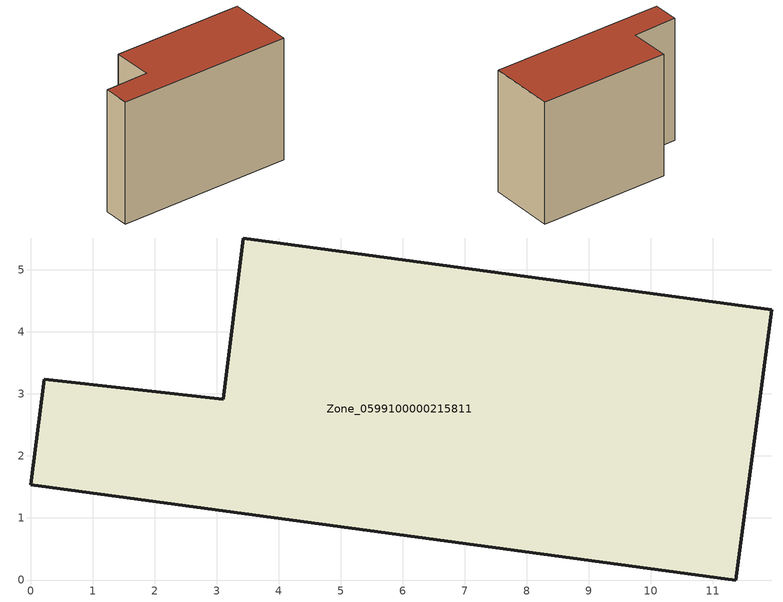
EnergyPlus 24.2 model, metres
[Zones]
Zone_0599100000215811
 floor ground (C_G): 11.37,0 0,1.54 0.21,3.24 3.11,2.92 3.43,5.51 11.95,4.36 z0
 wall outside (C_F): 0,1.54 11.37,0 11.95,4.36 3.43,5.51 3.11,2.92 0.21,3.24 0,1.54 z0:8.25
 roof outside (C_R): 0.21,3.24 0,1.54 11.37,0 11.95,4.36 3.43,5.51 3.11,2.92 z8.25
[BUILDING]
Pand.0599100000215811: North Axis=0; Terrain=City; Loads Convergence Tolerance Value=0.04; Temperature Convergence Tolerance Value=0.4; Solar Distribution=FullExterior; Maximum Number of Warmup Days=25; Minimum Number of Warmup Days=1
[Site:Location]
Rotterdam.The.Hague.AP_ZH_NLD Design_Conditions: Latitude=51.96; Longitude=4.45; Time Zone=1; Elevation=-4.5
[SITE:GROUNDTEMPERATURE:BUILDINGSURFACE]
18, 18, 18, 18, 18, 18, 18, 18, 18, 18, 18, 18
[MATERIAL] Thermal Absorptance=0.9; Solar Absorptance=0.7; Visible Absorptance=0.7
Name | Roughness | Thickness | Conductivity | Density | Specific Heat
G.TI.1946 | MediumSmooth | 0.15 | 1 | 540 | 1210
F.TI.1946 | Rough | 0.3 | 0.857143 | 1920 | 840
R.TI.1946 | MediumRough | 0.2 | 0.1 | 1500 | 1000
[CONSTRUCTION]
C_G: G.TI.1946
C_F: F.TI.1946
C_R: R.TI.1946
[ZONE]
Zone_0599100000215811: Type=1; Multiplier=1; Ceiling Height=Autocalculate; Volume=Autocalculate; Floor Area=autocalculate; Part of Total Floor Area=Yes
[ZONEINFILTRATION:DESIGNFLOWRATE]
Infil_Zone_0599100000215811: Zone or ZoneList or Space or SpaceList=Zone_0599100000215811; Schedule=AlwaysOn; Design Flow Rate Calculation Method=Flow/Area; Flow Rate per Floor Area=0.003; Constant Term Coefficient=1; Temperature Term Coefficient=0; Velocity Term Coefficient=0; Velocity Squared Term Coefficient=0
[HVACTEMPLATE:ZONE:IDEALLOADSAIRSYSTEM]
Zone_0599100000215811: Maximum Heating Supply Air Temperature=50; Minimum Cooling Supply Air Temperature=13; Maximum Heating Supply Air Humidity Ratio=0.0156; Minimum Cooling Supply Air Humidity Ratio=0.0077; Heating Limit=NoLimit; Cooling Limit=NoLimit; Dehumidification Control Type=ConstantSensibleHeatRatio; Cooling Sensible Heat Ratio=0.7; Dehumidification Setpoint=60; Humidification Control Type=None; Humidification Setpoint=30; Outdoor Air Method=None; Outdoor Air Flow Rate per Person=0.00944; Outdoor Air Flow Rate per Zone Floor Area=0; Outdoor Air Flow Rate per Zone=0; Demand Controlled Ventilation Type=None; Outdoor Air Economizer Type=NoEconomizer; Heat Recovery Type=None; Sensible Heat Recovery Effectiveness=0.7; Latent Heat Recovery Effectiveness=0.65
[ZONECONTROL:THERMOSTAT]
ThermostatControl_Zone_0599100000215811: Zone or ZoneList=Zone_0599100000215811; Control Type Schedule=DualSetpointControlType; Control 1=Thermostat_Zone_0599100000215811; Temperature Difference Between Cutout And Setpoint=0
[THERMOSTATSETPOINT:DUALSETPOINT]
Thermostat_Zone_0599100000215811: Heating Setpoint Temperature Schedule=HeatingSetpoint_Zone_0599100000215811; Cooling Setpoint Temperature Schedule=CoolingSetpoint_Zone_0599100000215811
[SCHEDULE:COMPACT]
HeatingSetpoint_Zone_0599100000215811: Through: 12/31, For: AllDays, Until: 24:00, 21
CoolingSetpoint_Zone_0599100000215811: Through: 12/31, For: AllDays, Until: 24:00, 24
DualSetpointControlType: Through: 12/31, For: AllDays, Until: 24:00, 4
AlwaysOn: Through: 12/31, For: AllDays, Until: 24:00, 1
